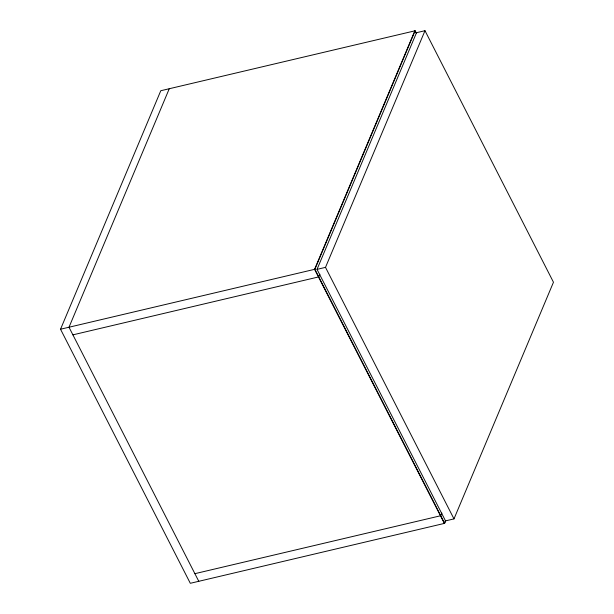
<?xml version="1.0" encoding="UTF-8"?>
<svg xmlns="http://www.w3.org/2000/svg" width="614" height="614" viewBox="0 0 614 614"><rect width="100%" height="100%" fill="white"/><g stroke="black" fill="none" stroke-linecap="round" stroke-linejoin="round"><path stroke-width="0.92" d="M445.756 520.695L444.643 523.343L190.309 583.3L60.533 329.227L160.784 90.734L415.118 30.777L416.415 33.317M169.264 88.731L69.006 327.231L198.782 581.304M444.643 523.343L314.867 269.27L415.118 30.777M317.031 269.362L416.515 32.696L424.988 30.7L553.467 282.233L453.984 518.891L445.511 520.895L317.031 269.362L325.504 267.359L424.988 30.7M319.871 274.243L318.758 276.891L72.905 334.853M441.865 513.074L440.745 515.722L194.891 573.676M445.472 520.764L444.359 523.412L314.583 269.339L414.834 30.846L415.701 32.534M60.533 329.227L314.867 269.27M325.504 267.359L453.984 518.891"/></g></svg>
